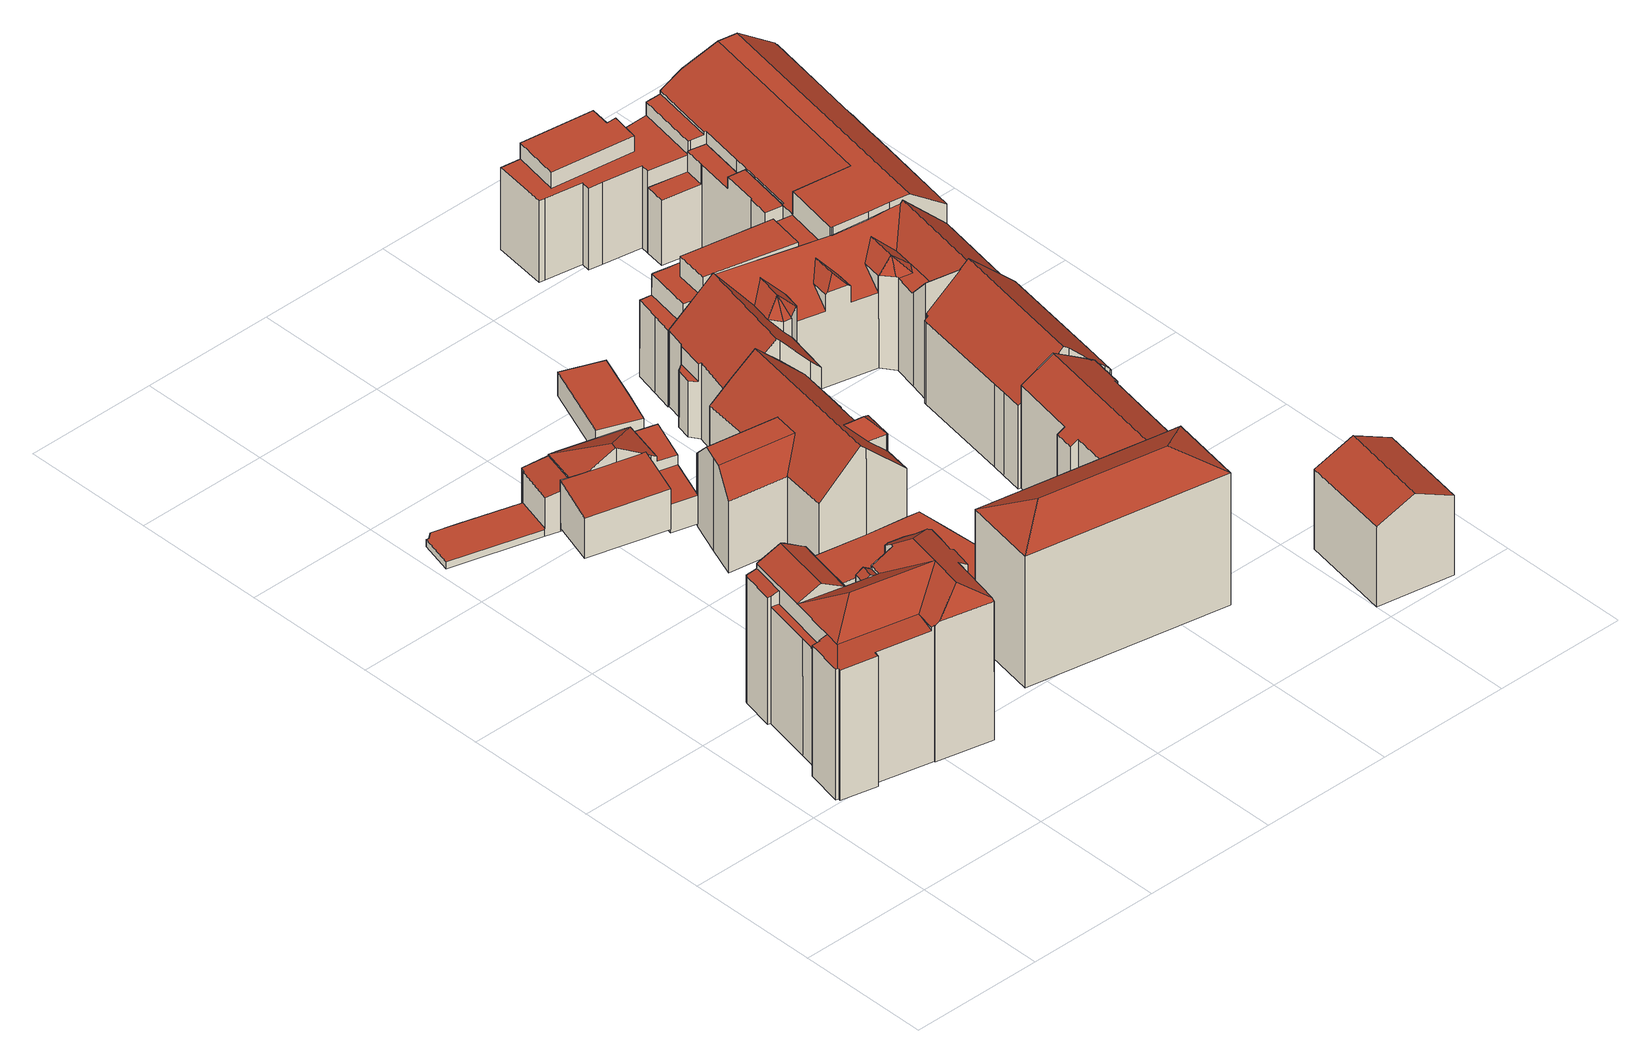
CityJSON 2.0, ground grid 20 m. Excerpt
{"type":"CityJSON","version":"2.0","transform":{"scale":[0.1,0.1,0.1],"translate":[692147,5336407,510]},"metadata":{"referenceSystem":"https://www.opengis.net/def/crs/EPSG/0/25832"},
"CityObjects":{
"building1":{"type":"Building","attributes":{"Gemeindeschluessel":"09162000","HoeheDach":"534.972","HoeheGrund":"510.587","Methode":"2000","NiedrigsteTraufeDesGebaeudes":"528.070","Geometrietyp2DReferenz":"3000","function":"31001_1000","roofType":"3100","measuredHeight":24.39,"storeysAboveGround":5},"address":[{"country":"Germany","locality":"München","thoroughfareName":"Schackstraße 3"}],"geometry":[{"type":"Solid","lod":"2","boundaries":[[[[0,1,2,3,4,5,6,7]],[[8,9,10,11]],[[12,13,14,15]],[[16,17,18,19,20,21,22,23]],[[4,3,24,25]],[[26,27,22,21]],[[5,4,25,28]],[[29,30,31,32]],[[33,34,35,36,37,38,39]],[[20,19,40,41]],[[42,43,6,5,28]],[[44,0,7,45,46,47,48,49,50,51,52]],[[49,48,53,54]],[[55,56,57,27,58,59,45]],[[59,33,60,45]],[[61,62,63,64]],[[65,36,35,66,61,64]],[[2,1,67,68]],[[62,69,70,71,63]],[[72,73,74,12,15]],[[17,16,75,76,77,78,43,42,79]],[[50,49,54,80]],[[81,82,83,84,85,34,58]],[[86,58,27]],[[10,9,82,81,73,72]],[[87,57,56]],[[45,60,88,89,90,91,46]],[[92,23,22,27,57]],[[93,30,29,94,60,33,39,95]],[[83,82,9,8,70,69]],[[96,77,76,87,56]],[[83,69,62,84]],[[44,52,97,98]],[[70,8,11,71]],[[55,78,77,96]],[[30,93,99,31]],[[7,6,43,78,55,45]],[[100,89,88,94,29,32]],[[55,96,56]],[[62,61,66,85,84]],[[38,37,101,102]],[[35,34,85,66]],[[58,34,33,59]],[[48,47,103,104,53]],[[88,60,94]],[[92,75,16,23]],[[26,13,12,74,86,27]],[[19,18,105,40]],[[3,2,68,24]],[[97,52,51,106]],[[80,54,53,104,107,100,32,31,99,108,102,101,65,64,63,71,11,10,72,15,14,41,40,105,79,42,28,25,24,68,67,98,97,106]],[[108,95,39,38,102]],[[86,74,73,81,58]],[[93,95,108,99]],[[47,46,91,103]],[[67,1,0,44,98]],[[37,36,65,101]],[[51,50,80,106]],[[18,17,79,105]],[[104,103,91,90,107]],[[14,13,26,21,20,41]],[[87,76,75,92,57]],[[90,89,100,107]]]],"semantics":{"surfaces":[{"type":"RoofSurface","Dachneigung":"54.422","Dachorientierung":"12.068","Flaeche":"18.088","Z_MAX":"24.383","Z_MAX_ASL":"534.970","Z_MIN":"21.392","Z_MIN_ASL":"531.979"},{"type":"WallSurface"},{"type":"RoofSurface","Dachneigung":"52.980","Dachorientierung":"102.074","Flaeche":"28.255","Z_MAX":"19.483","Z_MAX_ASL":"530.070","Z_MIN":"17.483","Z_MIN_ASL":"528.070"},{"type":"RoofSurface","Dachneigung":"73.106","Dachorientierung":"282.159","Flaeche":"10.062","Z_MAX":"21.306","Z_MAX_ASL":"531.892","Z_MIN":"20.597","Z_MIN_ASL":"531.183"},{"type":"RoofSurface","Dachneigung":"59.733","Dachorientierung":"102.074","Flaeche":"65.742","Z_MAX":"24.383","Z_MAX_ASL":"534.970","Z_MIN":"21.406","Z_MIN_ASL":"531.992"},{"type":"RoofSurface","Dachneigung":"56.960","Dachorientierung":"12.074","Flaeche":"68.543","Z_MAX":"24.385","Z_MAX_ASL":"534.972","Z_MIN":"21.305","Z_MIN_ASL":"531.892"},{"type":"RoofSurface","Dachneigung":"56.951","Dachorientierung":"192.057","Flaeche":"68.550","Z_MAX":"24.385","Z_MAX_ASL":"534.972","Z_MIN":"21.304","Z_MIN_ASL":"531.891"},{"type":"RoofSurface","Dachneigung":"59.741","Dachorientierung":"282.062","Flaeche":"27.517","Z_MAX":"24.383","Z_MAX_ASL":"534.970","Z_MIN":"21.303","Z_MIN_ASL":"531.890"},{"type":"RoofSurface","Dachneigung":"79.547","Dachorientierung":"192.023","Flaeche":"45.900","Z_MAX":"21.306","Z_MAX_ASL":"531.892","Z_MIN":"20.582","Z_MIN_ASL":"531.168"},{"type":"RoofSurface","Dachneigung":"73.166","Dachorientierung":"282.074","Flaeche":"9.220","Z_MAX":"20.503","Z_MAX_ASL":"531.090","Z_MIN":"20.003","Z_MIN_ASL":"530.589"},{"type":"RoofSurface","Dachneigung":"57.302","Dachorientierung":"102.114","Flaeche":"2.552","Z_MAX":"21.619","Z_MAX_ASL":"532.205","Z_MIN":"20.862","Z_MIN_ASL":"531.449"},{"type":"RoofSurface","Dachneigung":"59.747","Dachorientierung":"282.100","Flaeche":"24.268","Z_MAX":"24.383","Z_MAX_ASL":"534.970","Z_MIN":"21.303","Z_MIN_ASL":"531.890"},{"type":"RoofSurface","Dachneigung":"90.000","Dachorientierung":"-1.000","Flaeche":"13.901","Z_MAX":"18.423","Z_MAX_ASL":"529.010","Z_MIN":"18.423","Z_MIN_ASL":"529.010"},{"type":"RoofSurface","Dachneigung":"56.945","Dachorientierung":"282.078","Flaeche":"26.731","Z_MAX":"24.385","Z_MAX_ASL":"534.972","Z_MIN":"21.305","Z_MIN_ASL":"531.891"},{"type":"RoofSurface","Dachneigung":"61.280","Dachorientierung":"102.050","Flaeche":"37.154","Z_MAX":"23.185","Z_MAX_ASL":"533.771","Z_MIN":"21.303","Z_MIN_ASL":"531.890"},{"type":"GroundSurface"},{"type":"RoofSurface","Dachneigung":"61.274","Dachorientierung":"282.094","Flaeche":"37.697","Z_MAX":"23.185","Z_MAX_ASL":"533.771","Z_MIN":"21.304","Z_MIN_ASL":"531.890"},{"type":"RoofSurface","Dachneigung":"51.119","Dachorientierung":"192.068","Flaeche":"16.566","Z_MAX":"24.383","Z_MAX_ASL":"534.970","Z_MIN":"21.905","Z_MIN_ASL":"532.492"},{"type":"RoofSurface","Dachneigung":"57.302","Dachorientierung":"282.038","Flaeche":"2.554","Z_MAX":"21.619","Z_MAX_ASL":"532.205","Z_MIN":"20.862","Z_MIN_ASL":"531.449"}],"values":[[0,1,1,2,1,1,1,1,3,1,1,4,1,5,6,1,1,1,1,1,1,1,1,1,1,1,7,1,8,9,10,1,1,1,1,1,11,1,1,12,1,1,13,1,1,1,14,1,1,1,15,1,16,1,17,1,1,1,1,1,1,18,1]]}}]},
"building2":{"type":"Building","attributes":{"Gemeindeschluessel":"09162000","HoeheDach":"513.274","HoeheGrund":"510.690","Methode":"1000","NiedrigsteTraufeDesGebaeudes":"513.274","Geometrietyp2DReferenz":"3000","function":"31001_2000","roofType":"1000","measuredHeight":2.58},"geometry":[{"type":"Solid","lod":"2","boundaries":[[[[109,110,111,112,113,114,115,116,117,118,119,120]],[[121,122,118,117]],[[123,124,120,119]],[[125,126,111,110]],[[127,128,115,114,113,129]],[[124,130,109,120]],[[128,131,116,115]],[[131,121,117,116]],[[111,126,132,129,113,112]],[[122,123,119,118]],[[130,125,110,109]],[[126,125,130,124,123,122,121,131,128,127,129,132]]]],"semantics":{"surfaces":[{"type":"GroundSurface"},{"type":"WallSurface"},{"type":"RoofSurface","Dachneigung":"90.000","Dachorientierung":"-1.000","Flaeche":"49.274","Z_MAX":"2.584","Z_MAX_ASL":"513.274","Z_MIN":"2.584","Z_MIN_ASL":"513.274"}],"values":[[0,1,1,1,1,1,1,1,1,1,1,2]]}}]},
"building3":{"type":"Building","attributes":{"Gemeindeschluessel":"09162000","HoeheDach":"521.112","HoeheGrund":"510.797","Methode":"9999","NiedrigsteTraufeDesGebaeudes":"511.930","Geometrietyp2DReferenz":"3000","function":"31001_2000","roofType":"1000","measuredHeight":10.31},"geometry":[{"type":"Solid","lod":"2","boundaries":[[[[133,134,135,136,137,138]],[[139,140,141,142]],[[143,144,145,146]],[[147,148,149,150]],[[151,139,142,152]],[[150,149,153,137,136,154,155]],[[156,157,158,159]],[[160,135,134,161,140,139,151,144,143]],[[162,163,164,165,166,167]],[[158,157,168,169,170,171,172]],[[170,164,163,171]],[[144,151,152,145]],[[168,157,156,173,174]],[[175,176,177,178,146,145,152,142,141,179,133,138,180,159,158,172,181,162,167]],[[178,155,154,160,143,146]],[[166,182,175,167]],[[180,153,149,148,173,156,159]],[[169,165,164,170]],[[163,162,181,172,171]],[[137,153,180,138]],[[182,166,165,169,168,174,183,184]],[[154,136,135,160]],[[161,134,133,179]],[[183,174,173,148,147,185]],[[176,184,183,185,177]],[[182,184,176,175]],[[140,161,179,141]],[[177,185,147,150,155,178]]]],"semantics":{"surfaces":[{"type":"WallSurface"},{"type":"RoofSurface","Dachneigung":"80.612","Dachorientierung":"284.743","Flaeche":"27.098","Z_MAX":"6.647","Z_MAX_ASL":"517.444","Z_MIN":"5.984","Z_MIN_ASL":"516.781"},{"type":"RoofSurface","Dachneigung":"90.000","Dachorientierung":"-1.000","Flaeche":"84.114","Z_MAX":"1.133","Z_MAX_ASL":"511.930","Z_MIN":"1.133","Z_MIN_ASL":"511.930"},{"type":"RoofSurface","Dachneigung":"90.000","Dachorientierung":"-1.000","Flaeche":"22.049","Z_MAX":"6.048","Z_MAX_ASL":"516.845","Z_MIN":"6.048","Z_MIN_ASL":"516.845"},{"type":"RoofSurface","Dachneigung":"59.219","Dachorientierung":"15.482","Flaeche":"37.459","Z_MAX":"10.315","Z_MAX_ASL":"521.112","Z_MIN":"6.932","Z_MIN_ASL":"517.728"},{"type":"GroundSurface"},{"type":"RoofSurface","Dachneigung":"59.219","Dachorientierung":"104.743","Flaeche":"26.746","Z_MAX":"10.315","Z_MAX_ASL":"521.112","Z_MIN":"6.847","Z_MIN_ASL":"517.644"},{"type":"RoofSurface","Dachneigung":"59.219","Dachorientierung":"284.743","Flaeche":"26.714","Z_MAX":"10.315","Z_MAX_ASL":"521.112","Z_MIN":"6.847","Z_MIN_ASL":"517.644"}],"values":[[0,0,0,0,0,1,0,2,0,0,3,0,4,5,0,0,0,0,0,0,6,0,0,7,0,0,0,0]]}}]},
"building4":{"type":"Building","attributes":{"Gemeindeschluessel":"09162000","HoeheDach":"518.900","HoeheGrund":"511.440","Methode":"1000","NiedrigsteTraufeDesGebaeudes":"517.746","Geometrietyp2DReferenz":"3000","function":"31001_2000","roofType":"1000","measuredHeight":7.46,"storeysAboveGround":2},"geometry":[{"type":"Solid","lod":"2","boundaries":[[[[186,187,188,189,190,191]],[[192,193,188,187]],[[194,192,187,186]],[[195,196,190,189]],[[193,195,189,188]],[[197,196,195,193,192,194]],[[196,197,191,190]],[[197,194,186,191]]]],"semantics":{"surfaces":[{"type":"GroundSurface"},{"type":"WallSurface"},{"type":"RoofSurface","Dachneigung":"80.504","Dachorientierung":"195.568","Flaeche":"84.367","Z_MAX":"7.460","Z_MAX_ASL":"518.900","Z_MIN":"6.306","Z_MIN_ASL":"517.746"}],"values":[[0,1,1,1,1,2,1,1]]}}]},
"building5":{"type":"Building","attributes":{"Gemeindeschluessel":"09162000","HoeheDach":"514.039","HoeheGrund":"510.650","Methode":"2000","NiedrigsteTraufeDesGebaeudes":"514.039","Geometrietyp2DReferenz":"3000","function":"31001_2000","roofType":"1000","measuredHeight":3.39},"geometry":[{"type":"Solid","lod":"2","boundaries":[[[[198,199,200,201,202,203,204,205,206,207,208,209,210,211,212,213]],[[202,201,214,215]],[[203,216,217,204]],[[200,218,214,201]],[[209,208,14,41]],[[205,219,220,206]],[[212,211,221,222]],[[213,223,224,198]],[[207,206,220,225]],[[198,224,226,199]],[[205,204,217,219]],[[223,222,221,227,41,14,225,220,219,217,216,215,214,218,226,224]],[[212,222,223,213]],[[200,199,226,218]],[[207,225,14,208]],[[211,210,227,221]],[[210,209,41,227]],[[203,202,215,216]]]],"semantics":{"surfaces":[{"type":"RoofSurface","Dachneigung":"90.000","Dachorientierung":"-1.000","Flaeche":"305.092","Z_MAX":"3.389","Z_MAX_ASL":"514.039","Z_MIN":"3.389","Z_MIN_ASL":"514.039"},{"type":"WallSurface"},{"type":"GroundSurface"}],"values":[[0,1,1,1,1,1,1,1,1,1,1,2,1,1,1,1,1,1]]}}]},
"building6":{"type":"Building","attributes":{"Gemeindeschluessel":"09162000","HoeheDach":"515.260","HoeheGrund":"510.800","Methode":"1000","NiedrigsteTraufeDesGebaeudes":"515.260","Geometrietyp2DReferenz":"3000","function":"31001_2000","roofType":"1000","measuredHeight":4.46,"storeysAboveGround":1},"geometry":[{"type":"Solid","lod":"2","boundaries":[[[[167,175,228,229]],[[175,230,231,228]],[[229,232,162,167]],[[233,234,235,236]],[[232,233,236,162]],[[231,234,233,232,229,228]],[[234,231,230,235]],[[175,167,162,236,235,230]]]],"semantics":{"surfaces":[{"type":"WallSurface"},{"type":"RoofSurface","Dachneigung":"90.000","Dachorientierung":"-1.000","Flaeche":"28.073","Z_MAX":"4.460","Z_MAX_ASL":"515.260","Z_MIN":"4.460","Z_MIN_ASL":"515.260"},{"type":"GroundSurface"}],"values":[[0,0,0,0,0,1,0,2]]}}]},
"building7":{"type":"Building","attributes":{"Gemeindeschluessel":"09162000","HoeheDach":"528.290","HoeheGrund":"510.420","Methode":"2000","NiedrigsteTraufeDesGebaeudes":"518.340","Geometrietyp2DReferenz":"3000","function":"31001_9998","roofType":"3100","measuredHeight":17.87,"storeysAboveGround":3},"geometry":[{"type":"Solid","lod":"2","boundaries":[[[[237,238,239,240,241,242]],[[243,244,241,245,246]],[[240,247,248,245,241]],[[247,240,239,249]],[[245,248,250,246]],[[251,252,253,254]],[[255,256,257,237,242,258,259,260,261,262,263,264,265,266,267,268,269,270,271,272]],[[259,273,274,275,260]],[[276,277,278,279]],[[280,281,279,278,282,275,274,283,284,285,286]],[[270,287,288,254,253,271]],[[248,289,250]],[[282,261,260,275]],[[272,271,253,252]],[[262,277,276,290,263]],[[291,249,239,238]],[[285,284,268,267]],[[287,292,283,274,273,293,294,243,246,250,289,295,296,288]],[[286,266,265,297,280]],[[285,267,266,286]],[[242,241,244,294,293,258]],[[293,273,259,258]],[[281,298,290,276,279]],[[255,295,289,248,247,256]],[[262,261,282,278,277]],[[272,252,251,296,295,255]],[[299,297,265,264]],[[256,247,249,291,257]],[[263,290,298,299,264]],[[280,297,299,298,281]],[[291,238,237,257]],[[268,284,283,292,269]],[[244,243,294]],[[292,287,270,269]],[[288,296,251,254]]]],"semantics":{"surfaces":[{"type":"WallSurface"},{"type":"RoofSurface","Dachneigung":"44.790","Dachorientierung":"189.136","Flaeche":"9.335","Z_MAX":"16.230","Z_MAX_ASL":"526.650","Z_MIN":"14.000","Z_MIN_ASL":"524.420"},{"type":"RoofSurface","Dachneigung":"44.752","Dachorientierung":"99.857","Flaeche":"6.931","Z_MAX":"16.230","Z_MAX_ASL":"526.650","Z_MIN":"14.000","Z_MIN_ASL":"524.420"},{"type":"RoofSurface","Dachneigung":"44.756","Dachorientierung":"9.183","Flaeche":"9.348","Z_MAX":"16.230","Z_MAX_ASL":"526.650","Z_MIN":"14.000","Z_MIN_ASL":"524.420"},{"type":"RoofSurface","Dachneigung":"90.000","Dachorientierung":"-1.000","Flaeche":"6.853","Z_MAX":"7.920","Z_MAX_ASL":"518.340","Z_MIN":"7.920","Z_MIN_ASL":"518.340"},{"type":"GroundSurface"},{"type":"RoofSurface","Dachneigung":"42.440","Dachorientierung":"189.156","Flaeche":"47.265","Z_MAX":"14.710","Z_MAX_ASL":"525.130","Z_MIN":"11.235","Z_MIN_ASL":"521.655"},{"type":"RoofSurface","Dachneigung":"44.379","Dachorientierung":"279.874","Flaeche":"185.677","Z_MAX":"17.870","Z_MAX_ASL":"528.290","Z_MIN":"11.235","Z_MIN_ASL":"521.655"},{"type":"RoofSurface","Dachneigung":"90.000","Dachorientierung":"-1.000","Flaeche":"2.988","Z_MAX":"7.920","Z_MAX_ASL":"518.340","Z_MIN":"7.920","Z_MIN_ASL":"518.340"},{"type":"RoofSurface","Dachneigung":"46.228","Dachorientierung":"99.878","Flaeche":"198.023","Z_MAX":"17.870","Z_MAX_ASL":"528.290","Z_MIN":"11.209","Z_MIN_ASL":"521.629"},{"type":"RoofSurface","Dachneigung":"90.000","Dachorientierung":"-1.000","Flaeche":"42.918","Z_MAX":"14.710","Z_MAX_ASL":"525.130","Z_MIN":"14.710","Z_MIN_ASL":"525.130"},{"type":"RoofSurface","Dachneigung":"42.441","Dachorientierung":"9.163","Flaeche":"40.708","Z_MAX":"14.710","Z_MAX_ASL":"525.130","Z_MIN":"11.221","Z_MIN_ASL":"521.641"}],"values":[[0,1,2,0,3,4,5,0,6,7,0,0,0,0,0,8,0,9,0,0,0,0,10,0,0,0,0,0,0,11,0,0,0,0,0]]}}]},
"building8":{"type":"Building","attributes":{"Gemeindeschluessel":"09162000","HoeheDach":"534.360","HoeheGrund":"510.550","Methode":"2000","NiedrigsteTraufeDesGebaeudes":"531.445","Geometrietyp2DReferenz":"3000","function":"31001_1000","roofType":"3200","measuredHeight":23.81,"storeysAboveGround":7},"address":[{"country":"Germany","locality":"München","thoroughfareName":"Schackstraße 5"}],"geometry":[{"type":"Solid","lod":"2","boundaries":[[[[300,301,302,303,304,305]],[[304,306,305]],[[307,308,309,310]],[[307,301,300,308]],[[302,311,312,313,304,303]],[[309,314,313,312,311,315,310]],[[301,307,310,315]],[[302,301,315,311]],[[308,306,314,309]],[[306,304,313,314]],[[300,305,306,308]]]],"semantics":{"surfaces":[{"type":"RoofSurface","Dachneigung":"62.857","Dachorientierung":"12.508","Flaeche":"158.925","Z_MAX":"23.810","Z_MAX_ASL":"534.360","Z_MIN":"20.896","Z_MIN_ASL":"531.446"},{"type":"RoofSurface","Dachneigung":"62.849","Dachorientierung":"282.496","Flaeche":"36.305","Z_MAX":"23.810","Z_MAX_ASL":"534.360","Z_MIN":"20.896","Z_MIN_ASL":"531.446"},{"type":"WallSurface"},{"type":"RoofSurface","Dachneigung":"62.849","Dachorientierung":"102.496","Flaeche":"36.318","Z_MAX":"23.810","Z_MAX_ASL":"534.360","Z_MIN":"20.895","Z_MIN_ASL":"531.445"},{"type":"GroundSurface"},{"type":"RoofSurface","Dachneigung":"62.857","Dachorientierung":"192.508","Flaeche":"158.956","Z_MAX":"23.810","Z_MAX_ASL":"534.360","Z_MIN":"20.896","Z_MIN_ASL":"531.446"}],"values":[[0,1,2,3,2,4,2,2,2,2,5]]}}]},
"building9":{"type":"Building","attributes":{"Gemeindeschluessel":"09162000","HoeheDach":"514.410","HoeheGrund":"510.655","Methode":"2000","NiedrigsteTraufeDesGebaeudes":"514.410","Geometrietyp2DReferenz":"3000","function":"31001_2000","roofType":"1000","measuredHeight":3.75},"geometry":[{"type":"Solid","lod":"2","boundaries":[[[[316,317,318,319]],[[320,321,322,323]],[[317,320,323,318]],[[324,316,319,325]],[[321,324,325,322]],[[317,316,324,321,320]],[[325,319,318,323,322]]]],"semantics":{"surfaces":[{"type":"WallSurface"},{"type":"RoofSurface","Dachneigung":"90.000","Dachorientierung":"-1.000","Flaeche":"81.860","Z_MAX":"3.755","Z_MAX_ASL":"514.410","Z_MIN":"3.755","Z_MIN_ASL":"514.410"},{"type":"GroundSurface"}],"values":[[0,0,0,0,0,1,2]]}}]},
"building10":{"type":"Building","attributes":{"Gemeindeschluessel":"09162000","HoeheDach":"529.370","HoeheGrund":"510.238","Methode":"2000","NiedrigsteTraufeDesGebaeudes":"523.130","Geometrietyp2DReferenz":"3000","function":"31001_1000","roofType":"3100","measuredHeight":19.13,"storeysAboveGround":5},"address":[{"country":"Germany","locality":"München","thoroughfareName":"Kaulbachstraße 59"}],"geometry":[{"type":"Solid","lod":"2","boundaries":[[[[326,327,328,329,330,331]],[[332,333,334,335]],[[336,337,338,339]],[[340,341,342,343]],[[344,345,346,347]],[[348,349,350,351]],[[352,353,354,355]],[[352,343,342,353]],[[356,357,351,350,358,359,360,339,338,361,335,334,329,328,327,347,346,362,355,354]],[[363,332,335,361]],[[354,353,342,341,364,357,356]],[[337,363,361,338]],[[343,352,355,362,346,345,340]],[[359,365,366,336,339,360]],[[349,367,358,350]],[[367,365,359,358]],[[326,344,347,327]],[[333,330,329,334]],[[367,349,348,364,341,340,345,344,326,331,366,365]],[[331,330,333,332,363,337,336,366]],[[364,348,351,357]]]],"semantics":{"surfaces":[{"type":"WallSurface"},{"type":"RoofSurface","Dachneigung":"90.000","Dachorientierung":"-1.000","Flaeche":"7.655","Z_MAX":"12.892","Z_MAX_ASL":"523.130","Z_MIN":"12.892","Z_MIN_ASL":"523.130"},{"type":"GroundSurface"},{"type":"RoofSurface","Dachneigung":"58.824","Dachorientierung":"100.270","Flaeche":"156.229","Z_MAX":"19.132","Z_MAX_ASL":"529.370","Z_MIN":"15.462","Z_MIN_ASL":"525.700"},{"type":"RoofSurface","Dachneigung":"58.820","Dachorientierung":"280.268","Flaeche":"135.845","Z_MAX":"19.132","Z_MAX_ASL":"529.370","Z_MIN":"15.492","Z_MIN_ASL":"525.730"}],"values":[[0,0,0,0,0,0,0,1,2,0,0,0,0,0,0,0,0,0,3,4,0]]}}]},
"building11":{"type":"Building","attributes":{"Gemeindeschluessel":"09162000","HoeheDach":"528.690","HoeheGrund":"510.210","Methode":"2000","NiedrigsteTraufeDesGebaeudes":"519.090","Geometrietyp2DReferenz":"3000","function":"31001_1000","roofType":"3100","measuredHeight":18.48,"storeysAboveGround":3},"address":[{"country":"Germany","locality":"München","thoroughfareName":"Kaulbachstraße 61a"}],"geometry":[{"type":"Solid","lod":"2","boundaries":[[[[368,369,370,371,372]],[[373,374,375,376,377,378,379,380,381,382]],[[383,384,385,386]],[[387,388,389,390]],[[391,392,393,394]],[[395,396,397,398,399,400]],[[401,402,403,404]],[[386,385,405,406]],[[407,408,381,380,409]],[[410,395,400,411,412,413,414,407,409,415,416,417,418,419,420,421,422,383,386,406,423,394,393,424]],[[425,426,427,368,372]],[[392,391,428,429,430]],[[431,432,433,434]],[[400,399,435,436,437,438,439,440,441,442,443,411]],[[381,408,444,445,390,389,433,432,446,382]],[[384,447,446,432,431,448,443,442,449,450,451,437,436,452,453,454,455,405,385]],[[445,444,414,413]],[[406,405,455,429,428,423]],[[396,395,410,425,372,371]],[[435,452,436]],[[456,443,448]],[[369,454,453,457]],[[438,437,451]],[[412,458,387,390,445,413]],[[428,391,394,423]],[[444,408,407,414]],[[388,433,389]],[[426,425,410,424]],[[418,402,401,376,375,419]],[[369,457,370]],[[453,452,435,399,398,457]],[[374,373,421,420]],[[439,438,451,450,459]],[[411,443,456,460,458,412]],[[459,440,439]],[[441,449,442]],[[427,430,429,455,454,369,368]],[[458,434,388,387]],[[375,374,420,419]],[[380,379,415,409]],[[416,378,377,404,403,417]],[[457,398,397]],[[450,449,441,440,459]],[[422,447,384,383]],[[421,373,382,446,447,422]],[[379,378,416,415]],[[377,376,401,404]],[[434,433,388]],[[403,402,418,417]],[[434,458,460]],[[371,370,457,397,396]],[[424,393,392,430,427,426]],[[460,456,448,431,434]]]],"semantics":{"surfaces":[{"type":"RoofSurface","Dachneigung":"90.000","Dachorientierung":"-1.000","Flaeche":"10.715","Z_MAX":"14.580","Z_MAX_ASL":"524.790","Z_MIN":"14.580","Z_MIN_ASL":"524.790"},{"type":"RoofSurface","Dachneigung":"44.109","Dachorientierung":"284.853","Flaeche":"140.873","Z_MAX":"18.480","Z_MAX_ASL":"528.690","Z_MIN":"11.750","Z_MIN_ASL":"521.960"},{"type":"WallSurface"},{"type":"RoofSurface","Dachneigung":"90.000","Dachorientierung":"-1.000","Flaeche":"3.165","Z_MAX":"8.880","Z_MAX_ASL":"519.090","Z_MIN":"8.880","Z_MIN_ASL":"519.090"},{"type":"GroundSurface"},{"type":"RoofSurface","Dachneigung":"40.862","Dachorientierung":"13.454","Flaeche":"24.177","Z_MAX":"18.353","Z_MAX_ASL":"528.563","Z_MIN":"14.580","Z_MIN_ASL":"524.790"},{"type":"RoofSurface","Dachneigung":"45.028","Dachorientierung":"102.128","Flaeche":"143.828","Z_MAX":"18.480","Z_MAX_ASL":"528.690","Z_MIN":"11.785","Z_MIN_ASL":"521.995"},{"type":"RoofSurface","Dachneigung":"47.861","Dachorientierung":"284.853","Flaeche":"11.155","Z_MAX":"16.630","Z_MAX_ASL":"526.840","Z_MIN":"14.580","Z_MIN_ASL":"524.790"},{"type":"RoofSurface","Dachneigung":"42.558","Dachorientierung":"104.852","Flaeche":"101.670","Z_MAX":"18.480","Z_MAX_ASL":"528.690","Z_MIN":"11.644","Z_MIN_ASL":"521.854"},{"type":"RoofSurface","Dachneigung":"48.442","Dachorientierung":"193.444","Flaeche":"133.609","Z_MAX":"18.232","Z_MAX_ASL":"528.442","Z_MIN":"11.873","Z_MIN_ASL":"522.083"},{"type":"RoofSurface","Dachneigung":"50.800","Dachorientierung":"102.129","Flaeche":"11.637","Z_MAX":"16.480","Z_MAX_ASL":"526.690","Z_MIN":"14.580","Z_MIN_ASL":"524.790"},{"type":"RoofSurface","Dachneigung":"52.264","Dachorientierung":"128.682","Flaeche":"2.798","Z_MAX":"16.480","Z_MAX_ASL":"526.690","Z_MIN":"14.580","Z_MIN_ASL":"524.790"},{"type":"RoofSurface","Dachneigung":"50.770","Dachorientierung":"282.155","Flaeche":"11.628","Z_MAX":"16.480","Z_MAX_ASL":"526.690","Z_MIN":"14.577","Z_MIN_ASL":"524.787"},{"type":"RoofSurface","Dachneigung":"43.360","Dachorientierung":"102.128","Flaeche":"8.950","Z_MAX":"16.480","Z_MAX_ASL":"526.690","Z_MIN":"14.580","Z_MIN_ASL":"524.790"},{"type":"RoofSurface","Dachneigung":"40.732","Dachorientierung":"193.454","Flaeche":"3.165","Z_MAX":"16.480","Z_MAX_ASL":"526.690","Z_MIN":"14.848","Z_MIN_ASL":"525.058"},{"type":"RoofSurface","Dachneigung":"42.136","Dachorientierung":"282.128","Flaeche":"63.610","Z_MAX":"18.480","Z_MAX_ASL":"528.690","Z_MIN":"14.580","Z_MIN_ASL":"524.790"},{"type":"RoofSurface","Dachneigung":"53.407","Dachorientierung":"193.454","Flaeche":"2.122","Z_MAX":"16.630","Z_MAX_ASL":"526.840","Z_MIN":"14.580","Z_MIN_ASL":"524.790"},{"type":"RoofSurface","Dachneigung":"48.787","Dachorientierung":"237.703","Flaeche":"2.921","Z_MAX":"16.480","Z_MAX_ASL":"526.690","Z_MIN":"14.686","Z_MIN_ASL":"524.896"},{"type":"RoofSurface","Dachneigung":"43.328","Dachorientierung":"282.151","Flaeche":"8.925","Z_MAX":"16.480","Z_MAX_ASL":"526.690","Z_MIN":"14.577","Z_MIN_ASL":"524.787"},{"type":"RoofSurface","Dachneigung":"51.518","Dachorientierung":"237.310","Flaeche":"3.315","Z_MAX":"16.630","Z_MAX_ASL":"526.840","Z_MIN":"14.580","Z_MIN_ASL":"524.790"},{"type":"RoofSurface","Dachneigung":"49.970","Dachorientierung":"156.585","Flaeche":"3.192","Z_MAX":"16.630","Z_MAX_ASL":"526.840","Z_MIN":"14.628","Z_MIN_ASL":"524.838"},{"type":"RoofSurface","Dachneigung":"51.709","Dachorientierung":"193.453","Flaeche":"3.373","Z_MAX":"16.480","Z_MAX_ASL":"526.690","Z_MIN":"14.580","Z_MIN_ASL":"524.790"},{"type":"RoofSurface","Dachneigung":"47.860","Dachorientierung":"104.853","Flaeche":"11.112","Z_MAX":"16.630","Z_MAX_ASL":"526.840","Z_MIN":"14.576","Z_MIN_ASL":"524.786"}],"values":[[0,1,2,2,2,2,3,2,2,4,5,6,7,2,8,9,2,2,2,2,2,10,2,2,2,2,2,2,2,11,12,2,13,2,14,2,15,16,2,2,2,17,18,2,2,2,2,19,2,20,21,2,22]]}}]},
"building12":{"type":"Building","attributes":{"Gemeindeschluessel":"09162000","HoeheDach":"525.718","HoeheGrund":"510.318","Methode":"2000","NiedrigsteTraufeDesGebaeudes":"522.852","Geometrietyp2DReferenz":"3000","function":"31001_1000","roofType":"3100","measuredHeight":15.4,"storeysAboveGround":4},"address":[{"country":"Germany","locality":"München","thoroughfareName":"Kaulbachstraße 54"}],"geometry":[{"type":"Solid","lod":"2","boundaries":[[[[461,462,463,464]],[[465,466,467,468]],[[469,470,464,463]],[[465,468,470,469]],[[466,462,461,467]],[[468,467,461,464,470]],[[462,466,465,469,463]]]],"semantics":{"surfaces":[{"type":"WallSurface"},{"type":"RoofSurface","Dachneigung":"63.615","Dachorientierung":"99.866","Flaeche":"90.332","Z_MAX":"15.400","Z_MAX_ASL":"525.718","Z_MIN":"12.534","Z_MIN_ASL":"522.852"},{"type":"GroundSurface"},{"type":"RoofSurface","Dachneigung":"63.615","Dachorientierung":"279.866","Flaeche":"90.332","Z_MAX":"15.400","Z_MAX_ASL":"525.718","Z_MIN":"12.534","Z_MIN_ASL":"522.852"}],"values":[[0,1,2,0,3,0,0]]}}]},
"building13":{"type":"Building","attributes":{"Gemeindeschluessel":"09162000","HoeheDach":"529.823","HoeheGrund":"510.250","Methode":"1000","NiedrigsteTraufeDesGebaeudes":"523.146","Geometrietyp2DReferenz":"3000","function":"31001_9998","roofType":"3100","measuredHeight":19.57,"storeysAboveGround":4},"address":[{"country":"Germany","locality":"München","thoroughfareName":"Kaulbachstraße 61"}],"geometry":[{"type":"Solid","lod":"2","boundaries":[[[[471,472,473,474]],[[475,476,477,478]],[[479,480,355,346,347,327,329,481,478,477,474,473,482,424,393,483]],[[476,471,474,477]],[[483,393,484,485]],[[472,486,482,473]],[[347,487,488,489,327]],[[490,487,347,346]],[[491,492,481,329]],[[478,481,492,475]],[[493,494,355,480]],[[484,495,488,487,490,494,493,496,485]],[[494,490,346,355]],[[489,491,329,327]],[[492,491,489,488,495,497,486,472,471,476,475]],[[424,497,495,484,393]],[[485,496,479,483]],[[480,479,496,493]],[[486,497,424,482]]]],"semantics":{"surfaces":[{"type":"WallSurface"},{"type":"GroundSurface"},{"type":"RoofSurface","Dachneigung":"46.256","Dachorientierung":"101.840","Flaeche":"203.316","Z_MAX":"19.573","Z_MAX_ASL":"529.823","Z_MIN":"12.896","Z_MIN_ASL":"523.146"},{"type":"RoofSurface","Dachneigung":"46.256","Dachorientierung":"281.840","Flaeche":"201.777","Z_MAX":"19.573","Z_MAX_ASL":"529.823","Z_MIN":"12.988","Z_MIN_ASL":"523.238"}],"values":[[0,0,1,0,0,0,0,0,0,0,0,2,0,0,3,0,0,0,0]]}}]},
"building14":{"type":"Building","attributes":{"Gemeindeschluessel":"09162000","HoeheDach":"525.400","HoeheGrund":"510.086","Methode":"2000","NiedrigsteTraufeDesGebaeudes":"520.210","Geometrietyp2DReferenz":"3000","function":"51009_1610","roofType":"1000","measuredHeight":15.31},"geometry":[{"type":"Solid","lod":"2","boundaries":[[[[498,499,500,501,502,503,504,505]],[[506,507,508,509]],[[510,511,512,513]],[[502,501,514,515]],[[500,499,516,517]],[[514,511,510,515]],[[518,519,520,504,503,521]],[[521,503,502,515,510,513]],[[522,498,505,523,524,525,526]],[[525,524,527,528,506,509]],[[529,507,506,528]],[[499,498,522,516]],[[520,523,505,504]],[[520,519,530,527,524,523]],[[525,509,508,518,521,513,512,517,516,522,526]],[[527,530,529,528]],[[508,507,529,530,519,518]],[[512,511,514,501,500,517]]]],"semantics":{"surfaces":[{"type":"RoofSurface","Dachneigung":"90.000","Dachorientierung":"-1.000","Flaeche":"23.732","Z_MAX":"13.514","Z_MAX_ASL":"523.600","Z_MIN":"13.514","Z_MIN_ASL":"523.600"},{"type":"WallSurface"},{"type":"RoofSurface","Dachneigung":"90.000","Dachorientierung":"-1.000","Flaeche":"18.447","Z_MAX":"10.286","Z_MAX_ASL":"520.372","Z_MIN":"10.286","Z_MIN_ASL":"520.372"},{"type":"RoofSurface","Dachneigung":"90.000","Dachorientierung":"-1.000","Flaeche":"19.238","Z_MAX":"10.124","Z_MAX_ASL":"520.210","Z_MIN":"10.124","Z_MIN_ASL":"520.210"},{"type":"RoofSurface","Dachneigung":"90.000","Dachorientierung":"-1.000","Flaeche":"23.182","Z_MAX":"15.314","Z_MAX_ASL":"525.400","Z_MIN":"15.314","Z_MIN_ASL":"525.400"},{"type":"GroundSurface"}],"values":[[0,1,1,1,1,2,1,1,1,1,3,1,1,4,5,1,1,1]]}}]},
"building15":{"type":"Building","attributes":{"Gemeindeschluessel":"09162000","HoeheDach":"529.190","HoeheGrund":"510.060","Methode":"2000","NiedrigsteTraufeDesGebaeudes":"522.160","Geometrietyp2DReferenz":"3000","function":"31001_1000","roofType":"2100","measuredHeight":19.13,"storeysAboveGround":6},"address":[{"country":"Germany","locality":"München","thoroughfareName":"Kaulbachstraße 63,63a,63b,63c"}],"geometry":[{"type":"Solid","lod":"2","boundaries":[[[[531,532,533,534,535,536]],[[537,538,539]],[[540,541,542,543]],[[541,544,545,542]],[[546,547,548,549]],[[550,551,552,553]],[[554,555,556,557]],[[557,556,558,559]],[[560,546,549,561]],[[562,563,564,565,566,567]],[[568,569,570,571]],[[572,573,574,575]],[[576,577,578,579]],[[580,581,582,583]],[[584,585,586,587]],[[533,532,509,588]],[[550,589,590,591,592,593,544,541,540,594,595,551]],[[596,597,598,599]],[[600,569,568,585,584,601]],[[589,550,553,602]],[[603,564,563,604,605,606]],[[607,608,609,610,611,612]],[[613,614,615,535,534,616]],[[582,581,617,601,584,587,618]],[[522,526,525,619,620]],[[591,590,621,622]],[[573,572,566,565,623,624,620,619,625,539,538,626]],[[574,573,626,594,540,543]],[[593,592,627,628]],[[590,589,602,621]],[[610,609,537,539,625,531,536,629]],[[630,631,632,633]],[[547,546,560,634,635,636,637,571,570,638,617,581,580,639,640]],[[605,604,636,635]],[[614,576,579,597,596,559,558,641,611,610,629,615]],[[516,624,623,603,606,517]],[[623,565,564,603]],[[620,624,516,522]],[[632,631,598,597,579,578]],[[534,533,588,616]],[[642,630,633,643]],[[644,608,607,645]],[[566,572,575,567]],[[646,557,559,596,599,374,647]],[[509,532,531,625,619,525]],[[648,644,645,649]],[[547,640,650,548]],[[569,600,638,570]],[[592,591,622,627]],[[599,598,631,630,642,374]],[[639,651,650,640]],[[586,585,568,571,637,652]],[[538,537,609,608,644,648,653,595,594,626]],[[629,536,535,615]],[[374,642,643,647]],[[576,614,613,577]],[[649,645,607,612,646,647,643,633,632,578,577,613,616,588,509,525,526,522,516,517,512,561,549,548,650,651,583,582,618,587,586,652,562,567,575,574,543,542,545,628,627,622,621,602,553,552,654]],[[634,560,561,512]],[[652,637,636,604,563,562]],[[634,512,517,606,605,635]],[[600,601,617,638]],[[612,611,554,557,646]],[[556,555,641,558]],[[653,648,649,654]],[[552,551,595,653,654]],[[555,554,611,641]],[[639,580,583,651]],[[544,593,628,545]]]],"semantics":{"surfaces":[{"type":"RoofSurface","Dachneigung":"90.000","Dachorientierung":"-1.000","Flaeche":"26.139","Z_MAX":"13.310","Z_MAX_ASL":"523.370","Z_MIN":"13.310","Z_MIN_ASL":"523.370"},{"type":"WallSurface"},{"type":"RoofSurface","Dachneigung":"90.000","Dachorientierung":"-1.000","Flaeche":"73.187","Z_MAX":"18.640","Z_MAX_ASL":"528.700","Z_MIN":"18.640","Z_MIN_ASL":"528.700"},{"type":"RoofSurface","Dachneigung":"54.600","Dachorientierung":"100.140","Flaeche":"270.186","Z_MAX":"19.130","Z_MAX_ASL":"529.190","Z_MIN":"15.080","Z_MIN_ASL":"525.140"},{"type":"RoofSurface","Dachneigung":"90.000","Dachorientierung":"-1.000","Flaeche":"85.824","Z_MAX":"15.420","Z_MAX_ASL":"525.480","Z_MIN":"15.420","Z_MIN_ASL":"525.480"},{"type":"RoofSurface","Dachneigung":"90.000","Dachorientierung":"-1.000","Flaeche":"22.755","Z_MAX":"15.060","Z_MAX_ASL":"525.120","Z_MIN":"15.060","Z_MIN_ASL":"525.120"},{"type":"RoofSurface","Dachneigung":"67.964","Dachorientierung":"280.140","Flaeche":"284.958","Z_MAX":"19.130","Z_MAX_ASL":"529.190","Z_MIN":"15.530","Z_MIN_ASL":"525.590"},{"type":"RoofSurface","Dachneigung":"90.000","Dachorientierung":"-1.000","Flaeche":"102.057","Z_MAX":"12.890","Z_MAX_ASL":"522.950","Z_MIN":"12.890","Z_MIN_ASL":"522.950"},{"type":"RoofSurface","Dachneigung":"90.000","Dachorientierung":"-1.000","Flaeche":"96.943","Z_MAX":"15.480","Z_MAX_ASL":"525.540","Z_MIN":"15.480","Z_MIN_ASL":"525.540"},{"type":"RoofSurface","Dachneigung":"90.000","Dachorientierung":"-1.000","Flaeche":"14.580","Z_MAX":"12.100","Z_MAX_ASL":"522.160","Z_MIN":"12.100","Z_MIN_ASL":"522.160"},{"type":"RoofSurface","Dachneigung":"90.000","Dachorientierung":"-1.000","Flaeche":"193.919","Z_MAX":"19.130","Z_MAX_ASL":"529.190","Z_MIN":"19.130","Z_MIN_ASL":"529.190"},{"type":"GroundSurface"}],"values":[[0,1,1,1,1,1,2,1,1,1,1,1,1,1,1,1,3,1,4,1,5,1,1,1,1,1,6,1,1,1,1,1,7,1,8,1,1,1,1,1,1,1,1,1,1,1,1,1,1,9,1,1,10,1,1,1,11,1,1,1,1,1,1,1,1,1,1,1]]}}]}
},
"vertices":[
[305,316,227],[289,319,227],[280,331,220],[261,335,220],[257,336,220],[244,328,227],[242,315,237],[259,293,250],[95,421,206],[96,423,206],[96,423,6],[95,421,6],[150,410,235],[176,403,220],[176,403,6],[150,410,6],[188,322,181],[179,324,187],[181,336,188],[189,334,182],[201,396,183],[178,402,201],[158,310,201],[184,305,181],[261,335,6],[257,336,6],[178,402,219],[158,310,219],[244,328,6],[99,193,213],[98,186,212],[98,186,6],[99,193,6],[71,232,219],[76,255,219],[64,257,215],[64,255,215],[53,258,212],[41,203,212],[43,202,212],[189,334,6],[201,396,6],[241,311,6],[241,311,237],[312,315,223],[249,242,250],[238,193,250],[268,160,228],[285,239,229],[299,236,220],[307,270,220],[302,271,222],[308,296,223],[285,239,6],[299,236,6],[207,300,219],[200,301,219],[191,303,219],[91,325,219],[127,268,250],[187,207,219],[73,296,190],[88,370,190],[88,370,6],[73,296,6],[64,255,6],[64,257,190],[289,319,6],[280,331,6],[88,370,207],[84,371,206],[84,371,6],[113,419,6],[113,419,220],[144,411,238],[188,322,214],[199,320,222],[211,318,214],[211,318,219],[179,324,6],[307,270,6],[111,419,219],[111,419,211],[100,367,211],[100,367,190],[76,255,190],[124,317,238],[195,302,222],[180,176,219],[183,175,221],[183,173,221],[190,172,225],[184,305,214],[44,198,212],[180,176,213],[45,202,212],[207,300,214],[308,296,6],[312,315,6],[44,198,6],[183,175,6],[53,258,6],[41,203,6],[267,155,225],[267,155,6],[181,336,6],[302,271,6],[183,173,6],[45,202,6],
[257,336,7],[244,328,7],[241,311,7],[207,318,7],[179,324,7],[179,325,7],[181,336,7],[189,334,7],[201,396,7],[250,384,7],[269,380,7],[261,335,7],[201,396,33],[250,384,33],[269,380,33],[261,335,33],[244,328,33],[241,311,33],[179,325,33],[181,336,33],[179,324,33],[257,336,33],[189,334,33],[207,318,33],
[158,893,8],[158,893,19],[159,893,19],[159,893,68],[161,892,68],[161,892,8],[25,921,19],[34,928,19],[34,928,8],[25,921,8],[141,835,19],[8,872,19],[8,872,8],[141,835,8],[182,824,76],[199,889,76],[199,889,74],[182,824,74],[21,922,19],[21,922,8],[163,899,68],[143,835,68],[163,829,71],[211,885,77],[303,860,77],[303,860,8],[211,885,8],[143,835,19],[70,918,19],[322,785,8],[322,785,68],[294,793,68],[294,793,76],[286,795,81],[286,795,8],[310,858,77],[311,858,76],[311,858,68],[347,847,68],[347,847,8],[200,888,77],[241,818,111],[279,797,8],[239,808,8],[194,820,8],[163,829,8],[70,918,8],[163,899,8],[328,799,8],[279,797,86],[238,808,111],[239,808,111],[194,820,84],
[260,732,14],[142,763,14],[163,829,14],[194,820,14],[239,808,14],[279,797,14],[142,763,77],[163,829,89],[260,732,78],[194,820,89],[239,808,89],[279,797,89],
[424,466,40],[430,366,40],[494,376,40],[488,475,40],[486,521,40],[467,524,40],[406,533,40],[337,545,40],[235,562,40],[224,533,40],[176,403,40],[201,396,40],[250,384,40],[255,421,40],[277,482,40],[298,485,40],[488,475,6],[486,521,6],[467,524,6],[406,533,6],[494,376,6],[337,545,6],[235,562,6],[255,421,6],[277,482,6],[298,485,6],[424,466,6],[224,533,6],[430,366,6],[250,384,6],
[279,797,53],[286,795,53],[260,732,8],[260,732,53],[322,785,53],[299,726,53],[297,722,53],[297,722,8],[299,726,8],
[486,576,4],[486,576,83],[475,568,83],[475,568,144],[474,567,145],[474,567,4],[446,571,144],[474,566,144],[457,591,166],[427,596,166],[482,609,144],[482,610,144],[482,609,83],[453,614,144],[493,670,83],[502,670,83],[514,747,83],[506,749,83],[492,671,4],[482,609,4],[490,598,4],[467,524,4],[406,533,4],[337,545,4],[348,614,4],[261,628,4],[278,673,4],[297,722,4],[299,726,4],[366,715,4],[376,784,4],[405,777,4],[448,765,4],[472,759,4],[514,747,4],[502,670,4],[406,533,176],[399,535,183],[337,545,119],[272,658,151],[261,628,117],[347,614,117],[386,640,151],[364,715,117],[392,678,151],[348,614,118],[439,768,183],[405,777,147],[376,784,117],[366,715,118],[472,759,151],[506,749,116],[482,610,116],[278,673,151],[490,598,83],[448,765,174],[467,524,117],[474,566,117],[492,671,117],[493,670,116],[299,726,116],[287,695,151],[297,722,121],
[622,216,244],[688,262,214],[658,267,214],[603,277,214],[387,316,214],[433,250,244],[367,204,214],[687,258,214],[668,150,214],[668,150,6],[687,258,6],[658,267,6],[603,277,6],[387,316,6],[367,204,6],[688,262,6],
[410,1007,44],[383,938,44],[383,938,7],[410,1007,7],[363,889,44],[303,913,44],[303,913,7],[363,889,7],[350,1031,44],[350,1031,7],
[700,494,189],[700,494,2],[692,496,2],[644,504,2],[644,504,164],[692,496,194],[615,408,157],[626,406,164],[626,406,2],[615,408,2],[603,277,164],[621,376,164],[621,376,2],[603,277,2],[752,485,157],[743,434,157],[743,434,131],[752,485,131],[714,492,180],[749,485,159],[749,485,2],[714,492,2],[706,255,159],[687,258,171],[687,258,2],[706,255,2],[767,482,131],[757,431,131],[757,431,2],[767,482,2],[743,434,2],[739,435,2],[688,262,2],[658,267,2],[651,268,2],[610,378,2],[752,485,2],[610,378,157],[739,435,159],[658,267,189],[651,268,194],[688,262,171],
[718,741,148],[727,791,148],[716,776,148],[696,780,148],[688,747,148],[487,914,171],[440,925,122],[433,895,121],[431,893,120],[422,852,120],[423,849,122],[405,777,120],[448,765,166],[468,760,187],[502,910,187],[669,871,2],[669,871,179],[722,862,181],[722,862,2],[544,813,148],[532,815,148],[532,815,132],[544,813,119],[815,720,123],[810,690,123],[810,690,2],[815,720,2],[696,781,2],[696,781,149],[695,783,149],[682,800,149],[682,801,148],[682,801,2],[431,893,91],[420,886,91],[414,863,91],[422,852,91],[754,858,182],[754,858,2],[472,759,2],[472,759,183],[448,765,2],[688,745,2],[566,827,2],[544,814,2],[528,743,2],[514,747,2],[405,777,2],[423,849,2],[414,863,2],[420,886,2],[433,895,2],[440,925,2],[487,914,2],[621,882,2],[840,845,2],[681,715,2],[688,745,150],[681,715,186],[746,702,186],[840,845,120],[774,855,187],[747,702,187],[555,881,168],[528,863,148],[521,832,148],[546,841,168],[681,801,148],[681,801,121],[642,810,122],[642,810,148],[639,811,151],[610,817,151],[607,818,148],[607,818,122],[566,827,123],[514,747,134],[528,743,119],[504,910,184],[621,882,181],[572,854,148],[612,846,148],[633,864,167],[647,839,148],[686,831,148],[713,848,167],[732,822,148],[770,855,183],[566,827,148],[705,803,167],[544,814,148],[627,827,167],[563,825,150],
[799,25,129],[823,163,129],[823,163,3],[799,25,3],[937,143,129],[880,153,157],[856,15,157],[913,5,129],[937,143,3],[913,5,3],
[674,708,132],[675,711,132],[675,711,2],[674,708,2],[646,537,133],[649,557,133],[649,557,2],[646,537,2],[776,480,2],[774,481,2],[640,505,2],[680,710,2],[784,530,2],[810,690,133],[784,530,132],[680,710,137],[714,492,192],[707,493,198],[700,494,191],[749,485,157],[644,504,136],[640,505,133],[774,481,134],[767,482,141],[743,703,198],[776,480,131],[681,715,138],
[707,1084,136],[719,1152,136],[696,1157,136],[692,1157,136],[687,1127,136],[687,1126,136],[677,1069,136],[703,1065,136],[603,994,102],[609,1026,102],[609,1026,1],[603,994,1],[629,1137,104],[634,1168,104],[634,1168,1],[629,1137,1],[692,1157,104],[687,1127,104],[719,1152,1],[696,1157,1],[668,1016,1],[668,1016,154],[677,1069,154],[687,1126,1],[707,1084,1],[703,1065,154],[688,979,154],[688,979,1],[700,1047,1],[661,984,154],[661,984,102],[667,1016,102],[667,1016,154],
[686,980,134],[603,994,134],[601,981,134],[521,995,134],[520,986,134],[682,957,134],[682,957,192],[770,945,192],[682,957,156],[907,1226,152],[906,1222,152],[906,1222,1],[907,1226,1],[907,1222,152],[907,1222,1],[577,1190,130],[557,1193,130],[557,1193,1],[577,1190,1],[867,994,151],[840,845,151],[840,845,1],[867,994,1],[621,882,187],[631,938,187],[495,963,187],[487,914,187],[495,963,155],[487,914,155],[636,1180,130],[636,1180,1],[713,1251,1],[713,1251,151],[734,1251,151],[734,1251,156],[737,1251,157],[737,1251,1],[657,1250,155],[649,1208,155],[649,1208,130],[657,1250,130],[772,1251,171],[822,1241,192],[822,1241,1],[772,1251,1],[500,986,155],[500,986,1],[476,991,1],[476,991,155],[495,1217,130],[506,1299,130],[506,1299,1],[495,1217,1],[647,1280,155],[642,1250,155],[642,1250,1],[647,1280,1],[601,981,1],[869,1008,152],[870,1016,152],[877,1053,152],[878,1062,152],[881,1075,151],[852,1236,192],[784,853,192],[460,920,155],[473,991,155],[473,991,122],[460,920,122],[523,1225,155],[536,1295,155],[869,1008,1],[717,1153,151],[710,1251,151],[693,1157,151],[696,1157,151],[668,871,1],[668,871,192],[666,872,192],[666,872,155],[621,882,155],[621,882,1],[519,983,1],[519,983,155],[520,986,155],[521,995,1],[536,1295,130],[539,1295,1],[688,979,157],[707,1084,157],[870,1016,1],[877,1053,1],[717,1153,156],[719,1152,157],[686,980,156],[823,1241,192],[878,1062,1],[881,1075,1],[682,957,155],[447,958,122],[455,994,122],[455,994,1],[447,958,1],[634,1168,130],[693,1157,130],[710,1251,130],[660,1250,130],[523,1225,130],[504,1216,130],[559,1206,130],[631,938,155],[439,925,122],[439,925,1],[669,871,192],[669,871,1],[487,914,1],[440,925,1],[722,862,192],[722,862,1],[559,1206,1],[504,1216,1],[660,1250,1],[754,858,192],[754,858,1]
]}
